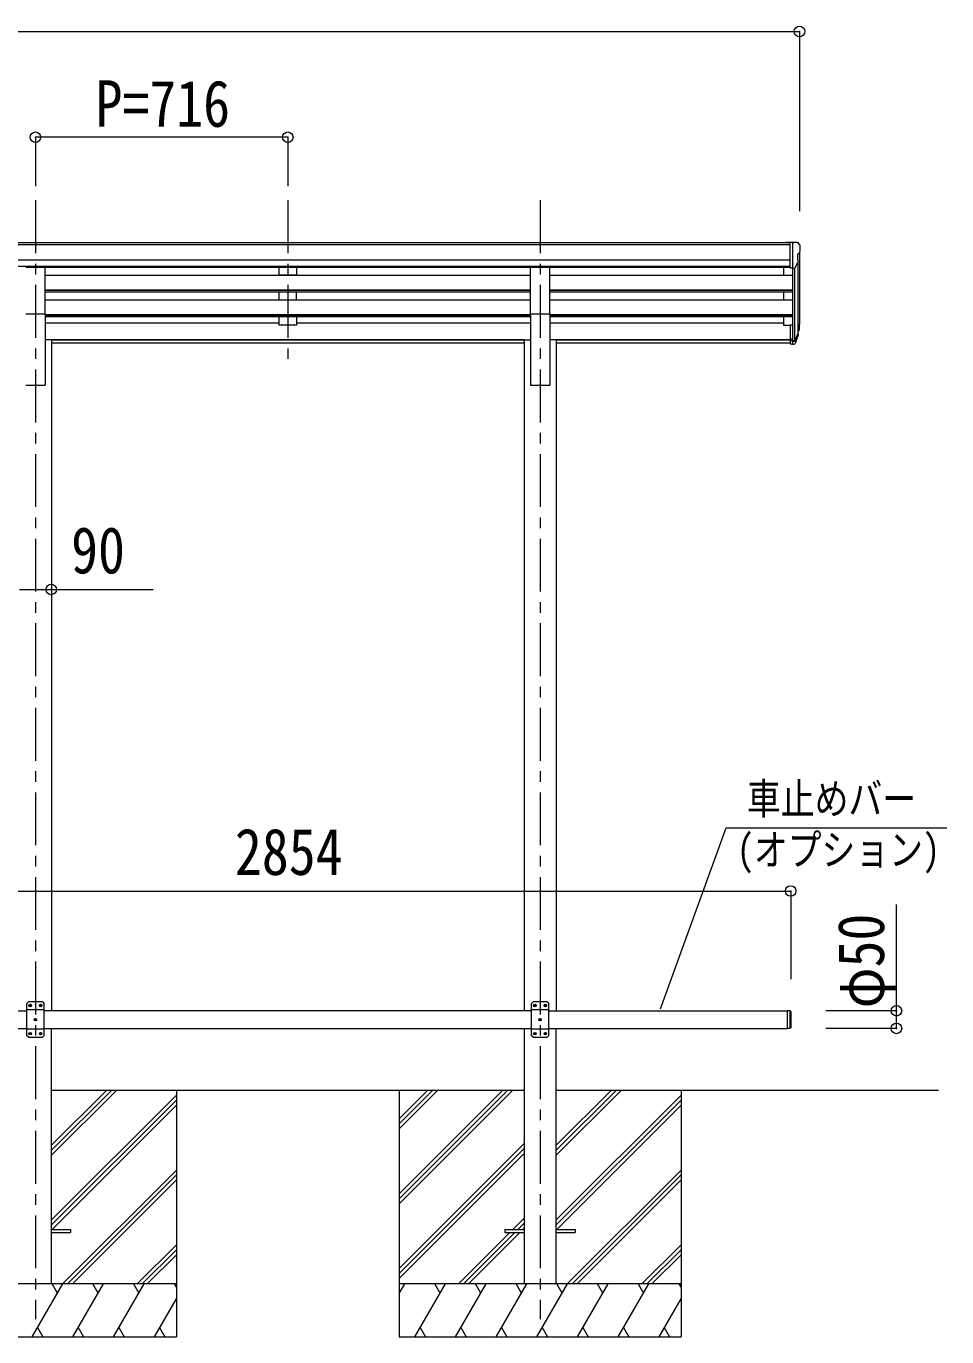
# Model space of a CAD drawing. Units: millimetres at full size, sheet at 1:30. Extents: x -8432 to 8432, y -5820 to 5820.
# Drawn here: x 2098 to 4710, y -3639 to 80 of the extents above; entities that cross this region are included whole.
import ezdxf
from ezdxf.enums import TextEntityAlignment as Align

# ---------------------------------------------------------------- set-up
doc = ezdxf.new("R2010")
doc.units = ezdxf.units.MM
doc.header["$LTSCALE"] = 30
doc.header["$PDMODE"] = 32
doc.header["$PDSIZE"] = 30
doc.linetypes.add('CHAIN1', pattern=[8, 5, -1, 1, -1])
for name, color, linetype, lineweight in [('0-0_0', 7, 'Continuous', 9), ('0-1_本体', 5, 'CHAIN1', 9), ('0-3_ELV2', 4, 'Continuous', 9), ('0-6_OTH_LINE', 6, 'Continuous', 9), ('0-7_SHAPE', 7, 'Continuous', 9)]:
    doc.layers.add(name, color=color, linetype=linetype, lineweight=lineweight)
doc.styles.add('ＭＳ ゴシック', font='')
doc.styles.get('ＭＳ ゴシック').set_extended_font_data('MS Gothic')

msp = doc.modelspace()

# ---------------------------------------------------------------- linework, layer by layer
at = {"layer": '0-0_0'}
for p, q in [((2169.5, -2938.6), (3511.5, -2938.6)), ((2169.5, -3124.23), (2355.14, -2938.6)), ((2169.5, -3110.08), (2340.99, -2938.6)), ((2169.5, -3095.94), (2326.85, -2938.6)), ((2169.5, -3308.07), (2524.3, -2953.27)), ((2169.5, -3322.21), (2524.3, -2967.42)), ((2524.3, -2938.6), (2524.3, -3638.59)), ((3156.3, -2938.6), (3156.3, -3638.59)), ((3156.3, -3232.77), (3450.48, -2938.6)), ((3156.3, -3246.91), (3464.63, -2938.6)), ((3156.3, -3261.06), (3478.77, -2938.6)), ((3156.3, -3048.93), (3266.64, -2938.6)), ((3156.3, -3034.78), (3252.49, -2938.6)), ((3156.3, -3020.64), (3238.35, -2938.6)), ((3601.5, -2938.6), (4686.54, -2938.6)), ((3601.5, -3124.23), (3787.14, -2938.6)), ((3601.5, -3110.08), (3772.99, -2938.6)), ((3601.5, -3095.94), (3758.85, -2938.6)), ((3601.5, -3308.07), (3956.3, -2953.27)), ((3601.5, -3322.21), (3956.3, -2967.42)), ((3956.3, -2938.6), (3956.3, -3638.59)), ((2171.76, -3334.1), (2524.3, -2981.56)), ((3603.76, -3334.1), (3956.3, -2981.56)), ((3156.3, -3444.9), (3511.1, -3090.11)), ((3156.3, -3459.05), (3511.1, -3104.25)), ((3156.3, -3473.19), (3511.1, -3118.39)), ((2201.11, -3488.59), (2524.3, -3165.41)), ((2215.26, -3488.59), (2524.3, -3179.55)), ((2229.4, -3488.59), (2524.3, -3193.69)), ((3633.11, -3488.59), (3956.3, -3165.41)), ((3647.26, -3488.59), (3956.3, -3179.55)), ((3661.4, -3488.59), (3956.3, -3193.69)), ((3479.25, -3334.1), (3511.1, -3302.24)), ((3324.75, -3488.59), (3470.25, -3343.1)), ((3338.89, -3488.59), (3484.39, -3343.1)), ((3353.03, -3488.59), (3498.53, -3343.1)), ((3493.39, -3334.1), (3511.1, -3316.38)), ((3507.53, -3334.1), (3511.1, -3330.52)), ((2413.25, -3488.59), (2524.3, -3377.54)), ((3845.25, -3488.59), (3956.3, -3377.54)), ((2427.39, -3488.59), (2524.3, -3391.68)), ((2441.53, -3488.59), (2524.3, -3405.82)), ((3859.39, -3488.59), (3956.3, -3391.68)), ((3873.53, -3488.59), (3956.3, -3405.82)), ((2524.3, -3488.59), (1724.3, -3488.59)), ((2115.46, -3638.59), (2202.06, -3488.59)), ((2187.06, -3514.58), (2172.06, -3488.59)), ((2230.93, -3638.59), (2317.53, -3488.59)), ((2302.53, -3514.58), (2287.53, -3488.59)), ((2346.4, -3638.59), (2433, -3488.59)), ((2403, -3488.59), (2418, -3514.58)), ((2518.47, -3488.59), (2524.3, -3498.69)), ((3956.3, -3488.59), (3156.3, -3488.59)), ((3156.3, -3516.1), (3172.18, -3488.59)), ((3201.05, -3638.59), (3287.65, -3488.59)), ((3272.65, -3514.58), (3257.65, -3488.59)), ((3316.52, -3638.59), (3403.12, -3488.59)), ((3388.12, -3514.58), (3373.12, -3488.59)), ((3431.99, -3638.59), (3518.59, -3488.59)), ((3503.59, -3514.58), (3488.59, -3488.59)), ((3547.46, -3638.59), (3634.06, -3488.59)), ((3619.06, -3514.58), (3604.06, -3488.59)), ((3662.93, -3638.59), (3749.53, -3488.59)), ((3734.53, -3514.58), (3719.53, -3488.59)), ((3778.4, -3638.59), (3865, -3488.59)), ((3835, -3488.59), (3850, -3514.58)), ((3950.47, -3488.59), (3956.3, -3498.69)), ((2461.87, -3638.59), (2524.3, -3530.46)), ((3893.87, -3638.59), (3956.3, -3530.46)), ((1724.3, -3638.59), (2524.3, -3638.59)), ((2130.46, -3612.61), (2145.46, -3638.59)), ((2245.93, -3612.62), (2260.93, -3638.59)), ((2361.4, -3612.62), (2376.4, -3638.59)), ((2476.87, -3612.62), (2491.87, -3638.59)), ((3156.3, -3638.59), (3956.3, -3638.59)), ((3216.05, -3612.62), (3231.05, -3638.59)), ((3331.52, -3612.62), (3346.52, -3638.59)), ((3446.99, -3612.61), (3461.99, -3638.59)), ((3562.46, -3612.61), (3577.46, -3638.59)), ((3677.93, -3612.62), (3692.93, -3638.59)), ((3793.4, -3612.62), (3808.4, -3638.59)), ((3908.87, -3612.62), (3923.87, -3638.59))]:
    msp.add_line(p, q, dxfattribs=at)
at = {"layer": '0-1_本体'}
for p, q in [((2124.5, -414.19), (2124.5, -3588.6)), ((2840.5, -414.19), (2840.5, -891.71)), ((3556.5, -414.19), (3556.5, -3588.6))]:
    msp.add_line(p, q, dxfattribs=at)
at = {"layer": '0-3_ELV2'}
for p, q in [((4266.01, -535.2), (1415, -535.2)), ((4266.01, -540.42), (1415, -540.42)), ((4266.01, -533.6), (4256.01, -533.68)), ((4256.01, -535.2), (4256.01, -533.68)), ((4266.01, -605.58), (4266.01, -533.6)), ((4284.51, -533.6), (4266.01, -533.6)), ((4272.51, -533.6), (4272.51, -767.32)), ((4284.51, -533.6), (4286.84, -533.74)), ((4287.6, -534.16), (4291.66, -539.97)), ((4294.51, -542.97), (4294.51, -543.6)), ((4266.01, -583.95), (1415, -583.95)), ((4280.13, -604.77), (4289.13, -589.17)), ((4286.51, -568.11), (4286.51, -584.39)), ((4291.97, -564.78), (4286.66, -567.85)), ((4287.53, -591.94), (4287.53, -793.66)), ((4292.5, -564.17), (4292.5, -766.95)), ((4266.01, -601.8), (1415, -601.8)), ((2097, -604.23), (2152, -604.23)), ((2152, -736.02), (2152, -604.23)), ((3529, -605.05), (2152, -605.05)), ((3529, -627.11), (2152, -627.11)), ((2815.5, -605.15), (2815.5, -627.01)), ((2865.5, -627.01), (2815.5, -627.01)), ((2865.5, -605.15), (2865.5, -627.01)), ((3529, -736.02), (3529, -604.23)), ((3529, -604.23), (3584, -604.23)), ((3584, -736.02), (3584, -604.23)), ((4266.01, -605.05), (3584, -605.05)), ((4272.5, -627.11), (3584, -627.11)), ((4247.51, -605.05), (4247.51, -627.11)), ((4266.01, -605.58), (4272.51, -605.58)), ((4272.51, -606.58), (4277.71, -606.26)), ((4278.51, -606.1), (4278.51, -812.1)), ((3529, -668.99), (2152, -668.99)), ((4272.5, -668.99), (3584, -668.99)), ((3529, -670.48), (2152, -670.48)), ((3529, -674.8), (2152, -674.8)), ((3529, -697.21), (2152, -697.21)), ((2815.5, -674.8), (2815.5, -697.12)), ((2865.5, -697.12), (2815.5, -697.12)), ((2865.5, -697.12), (2865.5, -674.8)), ((4272.5, -670.48), (3584, -670.48)), ((4272.5, -674.8), (3584, -674.8)), ((4272.5, -697.21), (3584, -697.21)), ((4247.51, -674.8), (4247.51, -697.21)), ((2097, -736.02), (2152, -736.02)), ((2152, -736.02), (2152, -938.6)), ((3529, -739.09), (2152, -739.09)), ((3529, -740.59), (2152, -740.59)), ((3529, -736.02), (3529, -938.6)), ((3529, -736.02), (3584, -736.02)), ((3584, -736.02), (3584, -938.6)), ((4272.5, -739.09), (3584, -739.09)), ((4272.5, -740.59), (3584, -740.59)), ((3529, -744.91), (2152, -744.91)), ((2815.5, -763.01), (2152, -763.01)), ((2815.5, -744.91), (2815.5, -767.95)), ((2865.5, -767.95), (2815.5, -767.95)), ((2865.5, -744.91), (2865.5, -767.95)), ((3529, -763.01), (2865.5, -763.01)), ((4272.5, -744.91), (3584, -744.91)), ((4247.5, -763.01), (3584, -763.01)), ((4247.51, -744.91), (4247.51, -767.95)), ((4247.51, -767.95), (4266.01, -767.95)), ((4266.01, -767.32), (4266.01, -821.35)), ((4266.01, -767.32), (4272.51, -767.32)), ((4272.51, -767.32), (4272.51, -822.09)), ((4290.81, -780.13), (4287.53, -787.19)), ((2169.7, -809.6), (2152, -809.6)), ((2169.7, -809.6), (2169.7, -2713.6)), ((3511.3, -810.02), (2169.7, -810.02)), ((3511.3, -811.42), (2169.7, -811.42)), ((3511.3, -809.6), (3511.3, -2713.6)), ((3511.3, -809.6), (3529, -809.6)), ((3601.7, -809.6), (3584, -809.6)), ((3601.7, -809.6), (3601.7, -2713.6)), ((4266.01, -810.02), (3601.7, -810.02)), ((4266.01, -811.42), (3601.7, -811.42)), ((4266.01, -807.45), (4272.51, -807.45)), ((4266.01, -812.33), (4272.51, -812.33)), ((4272.51, -812.35), (4277.64, -812.35)), ((4272.51, -814.16), (4277.35, -814.16)), ((4278.94, -811.67), (4286.69, -796.27)), ((4288.14, -796.62), (4279.95, -812.8)), ((4288.76, -797.19), (4279.95, -820.74)), ((4291.41, -781.51), (4287.53, -789.46)), ((4289.1, -792.78), (4288.76, -797.19)), ((3511.3, -819.11), (2169.7, -819.11)), ((4266.01, -819.11), (3601.7, -819.11)), ((4266.01, -821.35), (4272.51, -821.35)), ((4272.51, -822.09), (4277.35, -822.09)), ((2097, -938.6), (2152, -938.6)), ((3529, -938.6), (3584, -938.6)), ((1423.5, -2713.6), (2099.5, -2713.6)), ((2104.5, -2688.6), (2099.5, -2693.6)), ((2099.5, -2693.6), (2099.5, -2783.6)), ((2149.5, -2711.3), (2099.5, -2711.3)), ((2144.5, -2688.6), (2104.5, -2688.6)), ((2108.24, -2698.18), (2107.4, -2698.18)), ((2110.76, -2699.02), (2111.6, -2699.02)), ((2138.24, -2698.18), (2137.4, -2698.18)), ((2140.76, -2699.02), (2141.6, -2699.02)), ((2144.5, -2688.6), (2149.5, -2693.6)), ((2149.5, -2783.6), (2149.5, -2693.6)), ((3531.5, -2713.6), (2149.5, -2713.6)), ((3536.5, -2688.6), (3531.5, -2693.6)), ((3531.5, -2693.6), (3531.5, -2783.6)), ((3581.5, -2711.3), (3531.5, -2711.3)), ((3576.5, -2688.6), (3536.5, -2688.6)), ((3540.24, -2698.18), (3539.4, -2698.18)), ((3542.76, -2699.02), (3543.6, -2699.02)), ((3570.24, -2698.18), (3569.4, -2698.18)), ((3572.76, -2699.02), (3573.6, -2699.02)), ((3576.5, -2688.6), (3581.5, -2693.6)), ((3581.5, -2783.6), (3581.5, -2693.6)), ((3581.5, -2713.6), (4257.5, -2713.6)), ((4257.5, -2713.6), (4257.5, -2763.6)), ((4265.5, -2713.6), (4257.5, -2713.6)), ((4265.5, -2713.6), (4265.5, -2763.6)), ((4267.5, -2715.6), (4265.5, -2713.6)), ((2123.24, -2738.18), (2122.4, -2738.18)), ((2125.76, -2739.02), (2126.6, -2739.02)), ((3555.24, -2738.18), (3554.4, -2738.18)), ((3557.76, -2739.02), (3558.6, -2739.02)), ((4267.5, -2715.6), (4267.5, -2761.6)), ((1423.5, -2763.6), (2099.5, -2763.6)), ((2149.5, -2765.9), (2099.5, -2765.9)), ((2104.5, -2788.6), (2099.5, -2783.6)), ((2104.5, -2788.6), (2144.5, -2788.6)), ((2108.24, -2778.18), (2107.4, -2778.18)), ((2110.76, -2779.02), (2111.6, -2779.02)), ((2138.24, -2778.18), (2137.4, -2778.18)), ((2140.76, -2779.02), (2141.6, -2779.02)), ((2144.5, -2788.6), (2149.5, -2783.6)), ((2149.5, -2763.6), (3531.5, -2763.6)), ((2169.5, -2763.6), (2169.5, -3488.6)), ((3511.5, -2763.6), (3511.5, -3488.6)), ((3581.5, -2765.9), (3531.5, -2765.9)), ((3536.5, -2788.6), (3531.5, -2783.6)), ((3536.5, -2788.6), (3576.5, -2788.6)), ((3540.24, -2778.18), (3539.4, -2778.18)), ((3542.76, -2779.02), (3543.6, -2779.02)), ((3570.24, -2778.18), (3569.4, -2778.18)), ((3572.76, -2779.02), (3573.6, -2779.02)), ((3576.5, -2788.6), (3581.5, -2783.6)), ((3581.5, -2763.6), (4257.5, -2763.6)), ((3601.5, -2763.6), (3601.5, -3488.6)), ((4265.5, -2763.6), (4257.5, -2763.6)), ((4267.5, -2761.6), (4265.5, -2763.6)), ((2169.5, -3334.1), (2224.3, -3334.1)), ((2169.5, -3343.1), (2224.3, -3343.1)), ((2224.3, -3334.1), (2224.3, -3343.1)), ((3456.3, -3334.1), (3456.3, -3343.1)), ((3456.3, -3334.1), (3511.1, -3334.1)), ((3456.3, -3343.1), (3511.1, -3343.1)), ((3601.5, -3334.1), (3656.3, -3334.1)), ((3601.5, -3343.1), (3656.3, -3343.1)), ((3656.3, -3334.1), (3656.3, -3343.1))]:
    msp.add_line(p, q, dxfattribs=at)
for points in [[(2107.4, -2698.18), (2107.4, -2699.02), (2108.24, -2699.02)], [(2109.92, -2697.34), (2109.92, -2696.5), (2109.08, -2696.5), (2109.08, -2697.34)], [(2109.08, -2699.86), (2109.08, -2700.7), (2109.92, -2700.7), (2109.92, -2699.86)], [(2111.6, -2699.02), (2111.6, -2698.18), (2110.76, -2698.18)], [(2137.4, -2698.18), (2137.4, -2699.02), (2138.24, -2699.02)], [(2139.92, -2697.34), (2139.92, -2696.5), (2139.08, -2696.5), (2139.08, -2697.34)], [(2139.08, -2699.86), (2139.08, -2700.7), (2139.92, -2700.7), (2139.92, -2699.86)], [(2141.6, -2699.02), (2141.6, -2698.18), (2140.76, -2698.18)], [(3539.4, -2698.18), (3539.4, -2699.02), (3540.24, -2699.02)], [(3541.92, -2697.34), (3541.92, -2696.5), (3541.08, -2696.5), (3541.08, -2697.34)], [(3541.08, -2699.86), (3541.08, -2700.7), (3541.92, -2700.7), (3541.92, -2699.86)], [(3543.6, -2699.02), (3543.6, -2698.18), (3542.76, -2698.18)], [(3569.4, -2698.18), (3569.4, -2699.02), (3570.24, -2699.02)], [(3571.92, -2697.34), (3571.92, -2696.5), (3571.08, -2696.5), (3571.08, -2697.34)], [(3571.08, -2699.86), (3571.08, -2700.7), (3571.92, -2700.7), (3571.92, -2699.86)], [(3573.6, -2699.02), (3573.6, -2698.18), (3572.76, -2698.18)], [(2122.4, -2738.18), (2122.4, -2739.02), (2123.24, -2739.02)], [(2124.92, -2737.34), (2124.92, -2736.5), (2124.08, -2736.5), (2124.08, -2737.34)], [(2124.08, -2739.86), (2124.08, -2740.7), (2124.92, -2740.7), (2124.92, -2739.86)], [(2126.6, -2739.02), (2126.6, -2738.18), (2125.76, -2738.18)], [(3554.4, -2738.18), (3554.4, -2739.02), (3555.24, -2739.02)], [(3556.92, -2737.34), (3556.92, -2736.5), (3556.08, -2736.5), (3556.08, -2737.34)], [(3556.08, -2739.86), (3556.08, -2740.7), (3556.92, -2740.7), (3556.92, -2739.86)], [(3558.6, -2739.02), (3558.6, -2738.18), (3557.76, -2738.18)], [(2107.4, -2778.18), (2107.4, -2779.02), (2108.24, -2779.02)], [(2109.92, -2777.34), (2109.92, -2776.5), (2109.08, -2776.5), (2109.08, -2777.34)], [(2109.08, -2779.86), (2109.08, -2780.7), (2109.92, -2780.7), (2109.92, -2779.86)], [(2111.6, -2779.02), (2111.6, -2778.18), (2110.76, -2778.18)], [(2137.4, -2778.18), (2137.4, -2779.02), (2138.24, -2779.02)], [(2139.92, -2777.34), (2139.92, -2776.5), (2139.08, -2776.5), (2139.08, -2777.34)], [(2139.08, -2779.86), (2139.08, -2780.7), (2139.92, -2780.7), (2139.92, -2779.86)], [(2141.6, -2779.02), (2141.6, -2778.18), (2140.76, -2778.18)], [(3539.4, -2778.18), (3539.4, -2779.02), (3540.24, -2779.02)], [(3541.92, -2777.34), (3541.92, -2776.5), (3541.08, -2776.5), (3541.08, -2777.34)], [(3541.08, -2779.86), (3541.08, -2780.7), (3541.92, -2780.7), (3541.92, -2779.86)], [(3543.6, -2779.02), (3543.6, -2778.18), (3542.76, -2778.18)], [(3569.4, -2778.18), (3569.4, -2779.02), (3570.24, -2779.02)], [(3571.92, -2777.34), (3571.92, -2776.5), (3571.08, -2776.5), (3571.08, -2777.34)], [(3571.08, -2779.86), (3571.08, -2780.7), (3571.92, -2780.7), (3571.92, -2779.86)], [(3573.6, -2779.02), (3573.6, -2778.18), (3572.76, -2778.18)]]:
    msp.add_lwpolyline(points, dxfattribs=at)
for centre in [(2109.5, -2698.6), (2139.5, -2698.6), (3541.5, -2698.6), (3571.5, -2698.6), (2124.5, -2738.6), (3556.5, -2738.6), (2109.5, -2778.6), (2139.5, -2778.6), (3541.5, -2778.6), (3571.5, -2778.6)]:
    msp.add_circle(centre, 3.5, dxfattribs=at)
for centre, radius, start, end in [((4286.78, -534.74), 1, 35, 86.5), ((4291.51, -542.97), 3, 0, 87), ((4092.51, -543.6), 202, 355.05096, 0), ((4286.81, -568.11), 0.3, 120, 180), ((4286.81, -584.39), 0.3, 180, 265.2833), ((4286.53, -587.67), 3, 330, 85.2833), ((4287.6, -560.41), 6.18, 315.00103, 354.2965), ((4277.53, -603.27), 3, 273.5, 330), ((4261.92, -770.63), 30.41, 341.80266, 352.8448), ((4263.32, -772.39), 29.53, 342.01856, 353.49194), ((2108.24, -2697.34), 0.84, 270, 0), ((2108.24, -2699.86), 0.84, 0, 90), ((2110.76, -2697.34), 0.84, 180, 270), ((2110.76, -2699.86), 0.84, 90, 180), ((2138.24, -2697.34), 0.84, 270, 0), ((2138.24, -2699.86), 0.84, 0, 90), ((2140.76, -2697.34), 0.84, 180, 270), ((2140.76, -2699.86), 0.84, 90, 180), ((3540.24, -2697.34), 0.84, 270, 0), ((3540.24, -2699.86), 0.84, 0, 90), ((3542.76, -2697.34), 0.84, 180, 270), ((3542.76, -2699.86), 0.84, 90, 180), ((3570.24, -2697.34), 0.84, 270, 0), ((3570.24, -2699.86), 0.84, 0, 90), ((3572.76, -2697.34), 0.84, 180, 270), ((3572.76, -2699.86), 0.84, 90, 180), ((2123.24, -2737.34), 0.84, 270, 0), ((2123.24, -2739.86), 0.84, 0, 90), ((2125.76, -2737.34), 0.84, 180, 270), ((2125.76, -2739.86), 0.84, 90, 180), ((3555.24, -2737.34), 0.84, 270, 0), ((3555.24, -2739.86), 0.84, 0, 90), ((3557.76, -2737.34), 0.84, 180, 270), ((3557.76, -2739.86), 0.84, 90, 180), ((2108.24, -2777.34), 0.84, 270, 0), ((2108.24, -2779.86), 0.84, 0, 90), ((2110.76, -2777.34), 0.84, 180, 270), ((2110.76, -2779.86), 0.84, 90, 180), ((2138.24, -2777.34), 0.84, 270, 0), ((2138.24, -2779.86), 0.84, 0, 90), ((2140.76, -2777.34), 0.84, 180, 270), ((2140.76, -2779.86), 0.84, 90, 180), ((3540.24, -2777.34), 0.84, 270, 0), ((3540.24, -2779.86), 0.84, 0, 90), ((3542.76, -2777.34), 0.84, 180, 270), ((3542.76, -2779.86), 0.84, 90, 180), ((3570.24, -2777.34), 0.84, 270, 0), ((3570.24, -2779.86), 0.84, 0, 90), ((3572.76, -2777.34), 0.84, 180, 270), ((3572.76, -2779.86), 0.84, 90, 180)]:
    msp.add_arc(centre, radius, start, end, dxfattribs=at)
for centre, major_axis, ratio, start_param, end_param in [((4204.64, -766.15), (-87.93, 4.42), 0.541684, 3.060334, 3.2172517), ((4203.85, -772.82), (89.06, 1.43), 0.57596, 6.1985533, 6.3701348), ((4277.35, -811.45), (3, 0), 0.90356, 4.712389, 5.7595865), ((4277.64, -810.99), (1.5, 0), 0.90356, 4.712389, 5.7595865), ((4202.59, -772.73), (88.05, 0), 0.90356, 5.9828017, 6.0168888), ((4287.79, -792.78), (-1.3, 0), 0.90356, 2.9359903, 4.9130961), ((4201.87, -776.59), (89.07, 0), 0.90356, 6.0316505, 6.077583), ((4277.35, -819.38), (-3, 0), 0.90356, 1.5707963, 2.6179939)]:
    msp.add_ellipse(centre, major_axis=major_axis, ratio=ratio, start_param=start_param, end_param=end_param, dxfattribs=at)
at = {"layer": '0-6_OTH_LINE'}
for p, q in [((1388.5, 64.8), (4292.5, 64.8)), ((4292.5, 64.8), (4292.5, -444.77)), ((2124.5, -235.2), (2124.5, -374.17)), ((2840.5, -235.2), (2124.5, -235.2)), ((2840.5, -235.2), (2840.5, -374.17)), ((2079.3, -1518.15), (2169.3, -1518.15)), ((2169.3, -1518.15), (2458.73, -1518.15)), ((1413.5, -2373.84), (4267.5, -2373.84)), ((4267.5, -2373.84), (4267.5, -2623.84)), ((4567.5, -2713.6), (4567.5, -2412.01)), ((4567.5, -2713.6), (4367.5, -2713.6)), ((4567.5, -2763.6), (4567.5, -2713.6)), ((4567.5, -2763.6), (4367.5, -2763.6))]:
    msp.add_line(p, q, dxfattribs=at)
for p in [(4292.5, 64.8), (2124.5, -235.2), (2840.5, -235.2), (2169.3, -1518.15), (4267.5, -2373.84), (4567.5, -2713.6), (4567.5, -2763.6)]:
    msp.add_point(p, dxfattribs=at)
at = {"layer": '0-7_SHAPE', "color": 6}
msp.add_lwpolyline([(3898.21, -2708.54), (4084.85, -2194.21), (4710.45, -2194.21)], dxfattribs=at)

# ---------------------------------------------------------------- texts
at = {"layer": '0-6_OTH_LINE', "color": 7, "style": 'ＭＳ ゴシック', "width": 0.85}
for s, p in [('P=716', (2295, -245.2)), ('90', (2225.68, -1512.36)), ('2854', (2690.5, -2367.84))]:
    msp.add_text(s, height=132, dxfattribs=at).set_placement(p, align=Align.BOTTOM_LEFT)
msp.add_text('φ50', height=132, rotation=90, dxfattribs=at).set_placement((4572.17, -2706.66), align=Align.BOTTOM_LEFT)
at = {"layer": '0-7_SHAPE', "style": 'ＭＳ ゴシック', "width": 0.8}
for s, p in [('車止めバー', (4143.37, -2182.48)), ('(オプション)', (4115.01, -2327.13))]:
    msp.add_text(s, height=87.98, dxfattribs=at).set_placement(p, align=Align.BOTTOM_LEFT)

doc.saveas('drawing.dxf')
